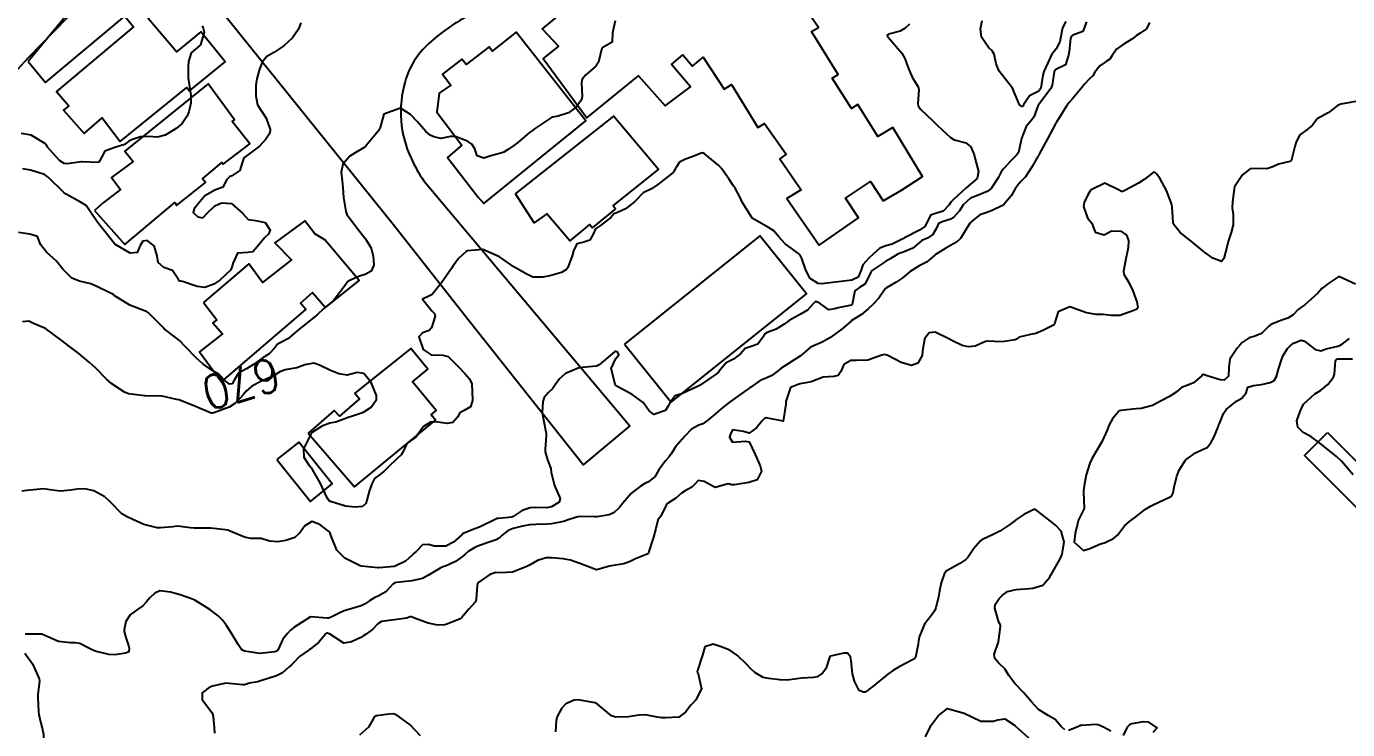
# Model space of a CAD drawing. Header units: metres. Extents: x 298520 to 308411, y 7433745 to 7450750.
# Drawn here: x 300370.5 to 300527.9, y 7446747.2 to 7446831 of the extents above; entities that cross this region are included whole.
import ezdxf
from ezdxf.enums import TextEntityAlignment as Align

# ---------------------------------------------------------------- set-up
doc = ezdxf.new("R2010")
doc.units = ezdxf.units.M
doc.header["$LTSCALE"] = 10
for name, color, linetype in [('Area', 45, 'Continuous'), ('Cotas', 45, 'Continuous'), ('Curvas de Nivel 1m', 11, 'Continuous'), ('Curvas de Nivel 5m', 15, 'Continuous'), ('Edificações', 30, 'Continuous'), ('Vias Primárias', 230, 'Continuous')]:
    doc.layers.add(name, color=color, linetype=linetype)
doc.styles.add('Style-STANDARD', font='STANDARD.shx')

msp = doc.modelspace()

# ---------------------------------------------------------------- linework, layer by layer
at = {"layer": 'Area'}
msp.add_polyline3d([(300368.15, 7446824.43, 673.72), (300370.76, 7446827.26, 677.35), (300375.42, 7446832.02, 677.05)], dxfattribs=at)
at = {"layer": 'Curvas de Nivel 1m', "flags": 128}
for points, elevation in [([(300440.67, 7446831.63), (300440.37, 7446830.2), (300440.3, 7446829.11), (300439.2, 7446828.45), (300439.09, 7446828.32), (300439.05, 7446828.22), (300438.68, 7446826.73), (300438.37, 7446826.23), (300437.73, 7446825.67), (300437.16, 7446825.2), (300436.73, 7446824.67), (300436.68, 7446824.24), (300436.75, 7446822.62), (300436.65, 7446822.24), (300436.01, 7446821.36), (300435.11, 7446820.66), (300433.87, 7446820.28), (300433.21, 7446820.18), (300433.1, 7446820.14), (300432, 7446819.39), (300431.08, 7446818.76), (300430.81, 7446818.58), (300430.48, 7446818.32), (300429.06, 7446817.13), (300428.61, 7446816.79), (300427.97, 7446816.35), (300427.41, 7446816), (300427.05, 7446815.87), (300425.86, 7446815.56), (300425.04, 7446815.29), (300424.22, 7446815.57), (300423.94, 7446816.4), (300423.6, 7446816.94), (300423.06, 7446817.31), (300421.62, 7446817.87), (300421.07, 7446817.87), (300419.89, 7446817.61), (300419.07, 7446817.83), (300418.63, 7446818.02), (300418.11, 7446818.46), (300417.09, 7446819.63), (300416.3, 7446820.49), (300415.11, 7446821.22), (300413.1, 7446820.53), (300412.67, 7446818.94), (300412.46, 7446818.54), (300411.84, 7446817.77), (300411.06, 7446816.81), (300410.93, 7446816.68), (300410.78, 7446816.55), (300409.71, 7446815.9), (300409.04, 7446815.5), (300408.22, 7446814.58), (300408.01, 7446813.59), (300408.13, 7446812.58), (300408.21, 7446811.79), (300408.31, 7446810.58), (300408.59, 7446808.94), (300408.69, 7446808.57), (300408.8, 7446808.42), (300408.95, 7446808.24), (300410.2, 7446806.56), (300410.92, 7446805.66), (300411.6, 7446804.54), (300411.85, 7446803.59), (300411.93, 7446802.54), (300411.59, 7446801.83), (300410.87, 7446801.43), (300410.22, 7446801.2), (300408.86, 7446800.62), (300408.8, 7446800.57), (300408.61, 7446800.32), (300407.36, 7446798.59), (300407.13, 7446798.31), (300406.84, 7446798.09), (300406.01, 7446797.42), (300405.15, 7446796.62), (300404.98, 7446796.45), (300404.81, 7446796.32), (300403, 7446794.85), (300402.79, 7446794.69), (300402.77, 7446794.67), (300402.75, 7446794.65), (300401.67, 7446793.77), (300400.77, 7446793.29), (300400.38, 7446793.06), (300400.11, 7446792.68), (300399.46, 7446791.97), (300398.75, 7446791.53), (300397.58, 7446790.71), (300396.74, 7446790.18), (300395.81, 7446789.65), (300395.24, 7446788.73), (300395.05, 7446788.4), (300394.72, 7446788.36), (300394.21, 7446788.75), (300393.47, 7446789.5), (300392.73, 7446789.92), (300391.54, 7446790.78), (300390.75, 7446791.5), (300389.48, 7446792.8), (300388.77, 7446793.57), (300387.08, 7446794.84), (300386.92, 7446794.96), (300386.8, 7446795.09), (300385.06, 7446796.86), (300384.82, 7446797.02), (300384.58, 7446797.1), (300382.83, 7446797.76), (300380.97, 7446798.91), (300380.91, 7446798.98), (300380.84, 7446799.07), (300380.55, 7446799.21), (300378.85, 7446800.01), (300378.21, 7446800.3), (300376.86, 7446800.62), (300375.94, 7446800.97), (300374.87, 7446802.04), (300374.09, 7446802.99), (300372.9, 7446804.09), (300372.21, 7446805.01), (300371.84, 7446805.94), (300370.92, 7446806.21), (300369.56, 7446806.41)], 671), ([(300391.48, 7446831.04), (300391.59, 7446830.78), (300391.7, 7446830.3), (300391.28, 7446828.79), (300391.19, 7446828.72), (300390.15, 7446827.83), (300389.83, 7446826.8), (300389.78, 7446826.19), (300389.8, 7446824.8), (300389.91, 7446824.04), (300390.11, 7446822.8), (300390.1, 7446821.81), (300389.86, 7446820.8), (300389.64, 7446820.26), (300389.08, 7446819.4), (300388.38, 7446818.82), (300387.07, 7446818.01), (300386.14, 7446817.78), (300385.07, 7446817.87), (300384.1, 7446817.83), (300383.06, 7446817.46), (300382.7, 7446817.25), (300382.19, 7446816.89), (300381.05, 7446816.56), (300379.85, 7446816.12), (300379.23, 7446814.93), (300379.16, 7446814.8), (300379.03, 7446814.77), (300377.16, 7446814.83), (300377.03, 7446814.83), (300375.38, 7446814.62), (300375.03, 7446814.65), (300374.46, 7446814.99), (300373.05, 7446816.58), (300372.91, 7446816.86), (300372.81, 7446817), (300371.07, 7446818.02), (300369.89, 7446818.23)], 673), ([(300496.82, 7446831.53), (300496.4, 7446830.36), (300495.22, 7446829.92), (300495, 7446829.77), (300494.94, 7446829.55), (300494.75, 7446828), (300494.7, 7446827.55), (300494.33, 7446826.41), (300493.18, 7446825.85), (300492.97, 7446825.57), (300492.74, 7446823.98), (300492.59, 7446823.58), (300491.12, 7446821.65), (300491.1, 7446821.62), (300491.09, 7446821.6), (300490.54, 7446820.17), (300490.11, 7446819.61), (300489.65, 7446819.05), (300489.07, 7446817.62), (300488.71, 7446815.97), (300488.5, 7446815.63), (300487.78, 7446814.9), (300487.03, 7446814.1), (300486.81, 7446813.86), (300486.66, 7446813.65), (300486.32, 7446812.95), (300485.46, 7446811.66), (300485, 7446811.29), (300483.84, 7446810.84), (300482.99, 7446810.5), (300482.14, 7446809.7), (300481.69, 7446808.99), (300480.96, 7446808.18), (300480.66, 7446808.02), (300479.74, 7446807.73), (300479.21, 7446807.48), (300478.94, 7446806.93), (300478.51, 7446806.17), (300477.87, 7446805.75), (300477.21, 7446805.48), (300476.92, 7446805.22), (300476.15, 7446804.54), (300474.91, 7446804.04), (300474.72, 7446803.98), (300474.28, 7446803.8), (300473.42, 7446803.28), (300472.89, 7446802.95), (300471.21, 7446801.84), (300470.88, 7446801.17), (300470.43, 7446800.28), (300469.8, 7446799.85), (300469.24, 7446799.48), (300468.92, 7446797.86), (300468.89, 7446797.8), (300468.83, 7446797.78), (300467.25, 7446797.46), (300466.83, 7446797.31), (300466.13, 7446797.19), (300465.15, 7446797.91), (300464.84, 7446798.1), (300464.56, 7446798.19), (300464.25, 7446797.92), (300463.59, 7446797.16), (300462.82, 7446796.73), (300461.42, 7446795.95), (300460.81, 7446795.51), (300459.86, 7446794.91), (300458.8, 7446794.5), (300458.46, 7446794.32), (300458.29, 7446793.99), (300457.66, 7446793.11), (300456.77, 7446792.8), (300456.18, 7446792.6), (300455.64, 7446792.02), (300454.76, 7446791.34), (300453.89, 7446790.9), (300453.17, 7446790.05), (300453, 7446789.79), (300452.74, 7446789.58), (300451.82, 7446788.96), (300450.71, 7446788.2), (300450.64, 7446788.15), (300450.48, 7446788.08), (300449.31, 7446787.5), (300448.7, 7446787.25), (300447.84, 7446786.97), (300447.17, 7446786.12), (300447.02, 7446785.79), (300446.68, 7446785.22), (300445.26, 7446784.72), (300444.68, 7446785.2), (300443.99, 7446786.16), (300442.7, 7446787.11), (300440.71, 7446788.19), (300440.18, 7446790.2), (300440.76, 7446791.42), (300441.1, 7446791.84), (300440.94, 7446792.19), (300440.76, 7446792.25), (300440.71, 7446792.24), (300440.61, 7446792.19), (300438.75, 7446790.64), (300438.46, 7446790.51), (300436.74, 7446790.32), (300436.27, 7446790.25), (300434.74, 7446789.62), (300434.02, 7446788.98), (300433.54, 7446788.28), (300433.19, 7446787.81), (300432.71, 7446787.37), (300432.21, 7446786.78), (300432.06, 7446786.3), (300431.99, 7446784.99), (300432.09, 7446784.3), (300432.46, 7446782.48), (300432.47, 7446782.29), (300432.34, 7446780.58), (300432.33, 7446780.29), (300432.61, 7446779.34), (300433, 7446778.29), (300433.06, 7446777.82), (300433.46, 7446776.28), (300434.1, 7446774.74), (300434.01, 7446774.28), (300433.1, 7446773.73), (300432.54, 7446773.63), (300431.2, 7446773.65), (300430.54, 7446773.61), (300429.58, 7446773.28), (300428.53, 7446772.58), (300428.37, 7446772.5), (300426.82, 7446772.36), (300426.54, 7446772.34), (300426.52, 7446772.34), (300426.44, 7446772.28), (300424.51, 7446771.32), (300423.85, 7446771.06), (300422.5, 7446770.52), (300422.44, 7446770.47), (300422.39, 7446770.41), (300421.39, 7446769.53), (300420.49, 7446769.04), (300419.1, 7446769.06), (300418.49, 7446769.23), (300417.73, 7446769.22), (300417.01, 7446768.47), (300416.74, 7446768.22), (300416.48, 7446767.97), (300415.7, 7446767.26), (300414.46, 7446766.67), (300414.32, 7446766.64), (300412.97, 7446766.52), (300412.51, 7446766.47), (300412.45, 7446766.47), (300411.58, 7446766.54), (300410.45, 7446766.67), (300410.29, 7446766.71), (300408.47, 7446767.62), (300407.51, 7446768.59), (300406.84, 7446770.26), (300406.71, 7446770.6), (300406.51, 7446770.85), (300405.5, 7446771.62), (300404.52, 7446771.97), (300403.68, 7446771.47), (300403.11, 7446770.64), (300402.5, 7446770.07), (300401.44, 7446769.71), (300400.49, 7446769.58), (300399.47, 7446769.66), (300398.5, 7446769.97), (300397.25, 7446769.95), (300396.5, 7446770.12), (300395.06, 7446770.73), (300394.51, 7446770.95), (300394.25, 7446771), (300392.51, 7446771.18), (300392.08, 7446771.21), (300390.51, 7446771.18), (300390.08, 7446771.23), (300388.51, 7446771.44), (300387.96, 7446771.37), (300386.51, 7446771.22), (300386.1, 7446771.25), (300384.51, 7446771.64), (300383.19, 7446772.21), (300382.53, 7446772.54), (300381.89, 7446772.9), (300380.55, 7446774.3), (300379.88, 7446774.92), (300378.56, 7446775.65), (300377.49, 7446775.87), (300376.56, 7446775.83), (300375.81, 7446775.72), (300374.56, 7446775.62), (300373.35, 7446775.78), (300372.56, 7446775.87), (300371.76, 7446775.81), (300370.56, 7446775.7), (300369.99, 7446775.61)], 669), ([(300403.23, 7446831.41), (300402.96, 7446830.64), (300402.24, 7446829.62), (300401.19, 7446828.67), (300400, 7446827.87), (300399.18, 7446827.37), (300398.6, 7446826.7), (300398.24, 7446825.78), (300397.96, 7446824.71), (300397.86, 7446823.99), (300397.85, 7446822.71), (300398.06, 7446821.65), (300398.66, 7446820.7), (300399.09, 7446820.04), (300399.56, 7446818.69), (300399.51, 7446818.24), (300399.06, 7446817.56), (300398.29, 7446816.7), (300397.04, 7446815.74), (300396.44, 7446815.33), (300396.21, 7446814.73), (300395.95, 7446813.8), (300395.01, 7446813.19), (300394.7, 7446813.05), (300394.4, 7446812.75), (300393.91, 7446811.83), (300392.99, 7446811.48), (300391.77, 7446810.78), (300390.97, 7446809.85), (300390.51, 7446809.25), (300390.38, 7446808.8), (300390.96, 7446808.27), (300391.56, 7446808.18), (300392.1, 7446808.77), (300392.97, 7446809.59), (300393.75, 7446809.97), (300394.97, 7446809.89), (300396.28, 7446808.73), (300396.95, 7446807.97), (300397.8, 7446807.86), (300398.95, 7446807.61), (300399.55, 7446806.68), (300399.37, 7446806.24), (300398.92, 7446805.83), (300398.02, 7446804.7), (300397.49, 7446804.13), (300396.9, 7446804.04), (300395.69, 7446803.94), (300395.1, 7446802.74), (300395.08, 7446802.54), (300394.88, 7446801.97), (300393.57, 7446800.76), (300392.86, 7446800.28), (300391.77, 7446799.86), (300390.85, 7446799.98), (300389.1, 7446800.57), (300388.86, 7446800.63), (300388.73, 7446800.68), (300388.64, 7446800.81), (300387.94, 7446801.89), (300386.88, 7446802.25), (300386.24, 7446802.85), (300386.1, 7446803.64), (300385.74, 7446804.85), (300384.92, 7446805.46), (300384.39, 7446805.39), (300384.06, 7446804.87), (300383.73, 7446804.05), (300382.9, 7446803.96), (300381.27, 7446804.9), (300381.05, 7446805.04), (300380.92, 7446805.17), (300379.53, 7446806.92), (300378.94, 7446807.68), (300378.11, 7446808.94), (300377.64, 7446809.62), (300376.97, 7446810.04), (300375.24, 7446810.98), (300374.98, 7446811.19), (300373.12, 7446813), (300373, 7446813.1), (300372.66, 7446813.35), (300371.01, 7446813.83), (300370.07, 7446813.99)], 672), ([(300504.35, 7446831.44), (300503.99, 7446830.69), (300503.22, 7446830.15), (300502.78, 7446829.9), (300502.23, 7446829.46), (300501.21, 7446828.8), (300500.42, 7446828.26), (300499.88, 7446827.49), (300499.61, 7446827.08), (300499.19, 7446826.8), (300498.41, 7446826.27), (300497.84, 7446825.51), (300497.59, 7446825.09), (300497.16, 7446824.67), (300496.59, 7446824.09), (300496.17, 7446823.53), (300495.13, 7446822.3), (300494.76, 7446821.92), (300494.49, 7446821.56), (300493.96, 7446820.71), (300493.25, 7446819.57), (300493.19, 7446819.47), (300493.09, 7446819.3), (300492.2, 7446817.58), (300491.2, 7446815.74), (300491.14, 7446815.6), (300491.11, 7446815.54), (300491.05, 7446815.46), (300490.34, 7446814.3), (300489.92, 7446813.61), (300489.56, 7446813.07), (300489.01, 7446812.48), (300488.6, 7446812.03), (300488.34, 7446811.63), (300487.84, 7446810.78), (300486.98, 7446809.76), (300486.81, 7446809.64), (300485.59, 7446809.04), (300484.97, 7446808.8), (300484.12, 7446808.52), (300483.1, 7446807.69), (300483.03, 7446807.61), (300482.95, 7446807.52), (300481.8, 7446805.71), (300481.36, 7446805.28), (300480.92, 7446805.03), (300480.09, 7446804.55), (300478.9, 7446803.84), (300478.84, 7446803.8), (300478.77, 7446803.74), (300477.76, 7446802.89), (300476.89, 7446802.44), (300475.83, 7446801.78), (300474.87, 7446800.99), (300474.17, 7446800.5), (300472.99, 7446799.81), (300472.91, 7446799.76), (300472.86, 7446799.7), (300472.08, 7446798.59), (300471.36, 7446797.83), (300470.83, 7446797.33), (300470.03, 7446796.64), (300468.81, 7446795.88), (300468.78, 7446795.86), (300467.73, 7446794.94), (300466.8, 7446794.25), (300466.25, 7446793.89), (300465.33, 7446793.35), (300464.78, 7446793.13), (300463.95, 7446792.74), (300463, 7446791.93), (300462.88, 7446791.81), (300462.76, 7446791.73), (300462.18, 7446791.36), (300460.75, 7446790.45), (300460.45, 7446790.26), (300460.12, 7446789.97), (300459.33, 7446789.38), (300458.73, 7446789.12), (300457.93, 7446788.78), (300456.82, 7446788), (300456.76, 7446787.95), (300456.71, 7446787.91), (300456.37, 7446787.67), (300454.7, 7446786.47), (300454.43, 7446786.29), (300454.08, 7446786.04), (300453.32, 7446785.41), (300452.68, 7446784.85), (300451.72, 7446784.06), (300451.1, 7446783.64), (300450.66, 7446783.45), (300449.78, 7446782.97), (300448.93, 7446782.1), (300448.8, 7446781.94), (300448.64, 7446781.78), (300447.85, 7446780.89), (300447.38, 7446780.11), (300447.08, 7446779.66), (300446.61, 7446779.16), (300445.89, 7446778.13), (300445.4, 7446777.33), (300444.58, 7446776.69), (300444.21, 7446776.52), (300443.66, 7446776.16), (300443.03, 7446775.7), (300442.56, 7446775.33), (300441.58, 7446774.18), (300441.13, 7446773.61), (300440.54, 7446773.07), (300439.95, 7446772.78), (300438.53, 7446772.56), (300438.19, 7446772.56), (300436.53, 7446772.58), (300436.23, 7446772.54), (300435.31, 7446772.26), (300434.52, 7446772), (300433.1, 7446771.7), (300432.52, 7446771.66), (300431.2, 7446771.62), (300430.52, 7446771.58), (300429.62, 7446771.43), (300428.51, 7446771.14), (300427.93, 7446770.93), (300427.22, 7446770.35), (300426.87, 7446769.99), (300426.5, 7446769.81), (300425.66, 7446769.54), (300424.49, 7446769.12), (300423.97, 7446768.91), (300423.17, 7446768.4), (300422.8, 7446768.09), (300422.47, 7446767.82), (300421.65, 7446767.24), (300420.46, 7446766.67), (300420.27, 7446766.61), (300419.83, 7446766.44), (300418.44, 7446765.58), (300417.7, 7446765.2), (300416.44, 7446764.92), (300414.64, 7446764.71), (300414.43, 7446764.68), (300414.32, 7446764.63), (300414.19, 7446764.51), (300413.34, 7446763.61), (300412.42, 7446763.1), (300412.02, 7446762.93), (300411.42, 7446762.54), (300410.82, 7446762.14), (300410.4, 7446761.94), (300409.33, 7446761.64), (300408.39, 7446761.33), (300407.87, 7446761.11), (300406.83, 7446760.6), (300406.51, 7446760.47), (300406.38, 7446760.46), (300404.38, 7446760.62), (300402.37, 7446759.36), (300401.99, 7446759.03), (300401.63, 7446758.66), (300401.07, 7446757.95), (300400.46, 7446756.67), (300400.41, 7446756.59), (300400.33, 7446756.54), (300400.11, 7446756.45), (300398.33, 7446756.27), (300396.51, 7446756.54), (300396.33, 7446756.6), (300396.15, 7446756.72), (300395.75, 7446757.32), (300394.91, 7446758.73), (300394.37, 7446759.59), (300393.87, 7446760.24), (300393.37, 7446760.76), (300392.39, 7446761.52), (300390.59, 7446762.6), (300390.41, 7446762.7), (300390.21, 7446762.79), (300388.85, 7446763.25), (300388.42, 7446763.36), (300387.67, 7446763.57), (300386.42, 7446763.72), (300385.82, 7446763.44), (300385.2, 7446762.85), (300384.85, 7446762.42), (300384.4, 7446761.95), (300383.77, 7446761.49), (300382.88, 7446760.88), (300382.37, 7446760.09), (300382.16, 7446759.1), (300382.15, 7446758.89), (300382.36, 7446758.17), (300382.67, 7446757.2), (300382.76, 7446756.88), (300382.74, 7446756.48), (300382.33, 7446756.31), (300381.11, 7446756.12), (300380.33, 7446756.15), (300378.72, 7446756.55), (300378.34, 7446756.68), (300377.86, 7446756.94), (300376.87, 7446757.47), (300376.35, 7446757.53), (300375.79, 7446757.52), (300374.35, 7446757.69), (300373.43, 7446758.07), (300372.36, 7446758.57), (300370.8, 7446758.58), (300370.36, 7446758.55)], 668), ([(300529.13, 7446822.08), (300527.8, 7446821.83), (300527.13, 7446821.73), (300526.74, 7446821.56), (300526.31, 7446821.18), (300525.63, 7446820.67), (300525.11, 7446820.41), (300524.33, 7446819.97), (300523.77, 7446819.21), (300523.09, 7446818.64), (300522.24, 7446818.07), (300521.83, 7446817.23), (300521.65, 7446816.66), (300521.3, 7446815.24), (300521.24, 7446815.05), (300521.05, 7446814.87), (300519.72, 7446814.58), (300519.04, 7446814.25), (300518.32, 7446813.99), (300517.03, 7446814.06), (300516.34, 7446814), (300515.42, 7446813.31), (300515.26, 7446813.07), (300515.02, 7446812.7), (300514.46, 7446811.87), (300514.4, 7446811.32), (300514.22, 7446810.08), (300514.17, 7446809.32), (300514.29, 7446808.65), (300514.3, 7446807.32), (300514.05, 7446806.43), (300513.7, 7446805.33), (300513.57, 7446804.69), (300513.21, 7446803.34), (300512.9, 7446802.96), (300511.89, 7446803.35), (300510.91, 7446804.06), (300509.3, 7446805.38), (300508.94, 7446805.66), (300507.98, 7446806.43), (300507.21, 7446807.41), (300507.16, 7446807.61), (300507.04, 7446809.41), (300506.98, 7446809.74), (300506.35, 7446811.42), (300505.56, 7446812.88), (300505.19, 7446813.43), (300505.03, 7446813.58), (300504.83, 7446813.62), (300504.57, 7446813.43), (300503.71, 7446812.75), (300503.01, 7446812.31), (300501.48, 7446811.47), (300501.17, 7446811.31), (300501, 7446811.3), (300500.74, 7446811.48), (300499.01, 7446812.29), (300497.39, 7446811.52), (300497.22, 7446811.31), (300496.99, 7446810.9), (300496.54, 7446809.98), (300496.48, 7446809.53), (300496.96, 7446808.15), (300497.23, 7446807.8), (300497.46, 7446807.52), (300497.88, 7446806.45), (300498.94, 7446806.15), (300499.82, 7446806.62), (300500.94, 7446806.57), (300501.59, 7446806.12), (300501.82, 7446805.47), (300501.79, 7446804.6), (300501.55, 7446803.47), (300501.23, 7446801.82), (300501.28, 7446801.47), (300501.89, 7446800.48), (300502.36, 7446799.46), (300502.84, 7446798.16), (300502.95, 7446797.45), (300502.83, 7446797.28), (300502.48, 7446797.11), (300500.82, 7446796.52), (300499.76, 7446796.55), (300498.82, 7446796.66), (300497.97, 7446796.66), (300496.83, 7446796.84), (300494.83, 7446797.55), (300493.44, 7446796.95), (300493, 7446795.57), (300492.96, 7446795.42), (300492.81, 7446795.34), (300491.63, 7446794.76), (300490.79, 7446794.37), (300490.14, 7446794.26), (300488.79, 7446793.97), (300488.63, 7446793.78), (300488.35, 7446793.63), (300486.78, 7446793.39), (300484.98, 7446793.47), (300484.78, 7446793.43), (300483.58, 7446792.88), (300482.77, 7446792.79), (300482.02, 7446792.95), (300480.78, 7446793.55), (300480.51, 7446793.72), (300478.8, 7446794.55), (300478.09, 7446794.45), (300477.53, 7446793.75), (300477.31, 7446792.3), (300477.24, 7446791.76), (300476.75, 7446790.85), (300475.97, 7446790.56), (300474.75, 7446790.95), (300473.07, 7446791.81), (300472.76, 7446791.9), (300472.44, 7446791.81), (300470.76, 7446791.23), (300469.43, 7446791.18), (300468.76, 7446791.17), (300467.92, 7446790.7), (300467.56, 7446789.87), (300467.23, 7446789.38), (300466.73, 7446789.25), (300465.45, 7446789.18), (300464.73, 7446788.92), (300464.01, 7446788.63), (300462.72, 7446788.39), (300462.36, 7446788.29), (300461.57, 7446787.95), (300461.02, 7446786.28), (300461.02, 7446785.96), (300460.67, 7446783.96), (300458.68, 7446784.32), (300458.43, 7446784.23), (300458.17, 7446783.99), (300457.52, 7446783.13), (300456.65, 7446782.53), (300455.96, 7446782.71), (300454.66, 7446782.9), (300454.36, 7446782.32), (300454.31, 7446782.03), (300454.64, 7446781.44), (300456.2, 7446781.57), (300456.64, 7446781.47), (300457.36, 7446779.99), (300457.95, 7446778.64), (300458.09, 7446777.98), (300457.6, 7446776.97), (300456.58, 7446776.64), (300454.91, 7446776.36), (300454.58, 7446776.36), (300454.14, 7446776.48), (300452.57, 7446776.05), (300451.26, 7446776.75), (300450.58, 7446776.87), (300450.19, 7446776.48), (300449.8, 7446776.09), (300449, 7446775.66), (300448.57, 7446775.37), (300447.9, 7446774.77), (300446.92, 7446774.12), (300446.73, 7446773.94), (300446.54, 7446773.51), (300446.07, 7446772.58), (300445.76, 7446772.13), (300445.53, 7446771.16), (300445.22, 7446770.14), (300444.64, 7446768.3), (300444.6, 7446768.15), (300444.53, 7446768.1), (300444.48, 7446768.08), (300443.1, 7446767.54), (300442.47, 7446767.24), (300441.7, 7446766.94), (300440.46, 7446766.73), (300440, 7446766.67), (300438.45, 7446766.22), (300436.46, 7446766.99), (300435.36, 7446767.37), (300434.47, 7446767.55), (300433.1, 7446767.66), (300432.47, 7446767.66), (300431.41, 7446767.36), (300430.46, 7446766.77), (300430.16, 7446766.61), (300429.42, 7446766.33), (300428.45, 7446765.94), (300426.92, 7446765.88), (300426.45, 7446765.91), (300425.74, 7446765.66), (300424.44, 7446764.78), (300424.26, 7446764.57), (300424.21, 7446764.39), (300424.12, 7446762.68), (300424, 7446762.39), (300423.24, 7446761.56), (300422.38, 7446760.52), (300422.33, 7446760.46), (300422.21, 7446760.41), (300420.94, 7446759.86), (300420.38, 7446759.66), (300419.56, 7446759.63), (300418.38, 7446759.86), (300416.77, 7446760.48), (300416.39, 7446760.62), (300416.25, 7446760.62), (300415.79, 7446760.49), (300414.38, 7446760.26), (300412.82, 7446760.08), (300412.38, 7446759.81), (300411.77, 7446759.14), (300410.94, 7446758.54), (300410.59, 7446758.31), (300410.36, 7446758.17), (300409.27, 7446757.64), (300408.35, 7446757.51), (300406.65, 7446758.6), (300406.36, 7446758.69), (300406.28, 7446758.68), (300406.18, 7446758.6), (300405.35, 7446757.61), (300404.34, 7446756.79), (300404.24, 7446756.73), (300404.08, 7446756.63), (300403.06, 7446755.91), (300402.32, 7446755.13), (300402.08, 7446754.89), (300401.81, 7446754.66), (300401.03, 7446753.94), (300400.3, 7446753.59), (300398.7, 7446753.1), (300398.3, 7446752.95), (300398.1, 7446752.89), (300397.12, 7446752.71), (300396.49, 7446752.52), (300396.29, 7446752.51), (300394.29, 7446752.74), (300392.69, 7446752.36), (300392.28, 7446752.2), (300391.48, 7446751.57), (300391.47, 7446750.78), (300392.25, 7446749.72), (300392.66, 7446749.18), (300392.79, 7446748.76), (300392.91, 7446747.44), (300392.92, 7446746.76)], 667), ([(300528.87, 7446800.27), (300526.88, 7446801.17), (300525.69, 7446800.37), (300524.86, 7446799.73), (300524.6, 7446799.45), (300524.38, 7446799.2), (300522.84, 7446797.8), (300522.49, 7446797.57), (300522.05, 7446797.23), (300521.45, 7446796.62), (300520.82, 7446796.23), (300520.11, 7446795.96), (300518.81, 7446795.46), (300518.55, 7446795.26), (300517.7, 7446794.38), (300516.79, 7446794.04), (300516.23, 7446793.86), (300515.38, 7446793.3), (300515.09, 7446793), (300514.78, 7446792.64), (300513.89, 7446791.32), (300513.81, 7446790.38), (300513.76, 7446789.32), (300513.24, 7446788.82), (300512.74, 7446788.86), (300511.2, 7446789.36), (300510.74, 7446789.5), (300510.65, 7446789.45), (300510.58, 7446789.36), (300509.58, 7446788.52), (300508.72, 7446788.17), (300508.16, 7446787.95), (300507.5, 7446787.4), (300506.71, 7446786.88), (300505.74, 7446786.38), (300504.7, 7446785.81), (300503.34, 7446785.45), (300502.74, 7446785.41), (300502.69, 7446785.42), (300500.94, 7446785.23), (300500.69, 7446785.12), (300499.94, 7446784.22), (300499.55, 7446783.49), (300499.29, 7446782.87), (300498.64, 7446781.5), (300497.49, 7446779.52), (300497.21, 7446778.92), (300496.79, 7446777.53), (300496.58, 7446776.47), (300496.46, 7446775.64), (300496.46, 7446775.53), (300496.55, 7446773.53), (300495.89, 7446772.18), (300495.7, 7446771.54), (300495.5, 7446770.56), (300495.38, 7446769.54), (300496.49, 7446768.52), (300497.23, 7446768.78), (300498.5, 7446769.32), (300498.64, 7446769.36), (300499.04, 7446769.49), (300500.03, 7446769.97), (300500.51, 7446770.35), (300501, 7446770.99), (300501.35, 7446771.47), (300501.98, 7446772.01), (300502.54, 7446772.41), (300503.85, 7446773.44), (300504.55, 7446773.85), (300505.61, 7446774.36), (300506.56, 7446774.81), (300506.95, 7446775.02), (300507.15, 7446775.4), (300507.27, 7446776.09), (300507.6, 7446777.39), (300507.89, 7446778.11), (300508.62, 7446779.29), (300508.66, 7446779.34), (300508.72, 7446779.38), (300509.83, 7446780.17), (300510.64, 7446780.58), (300511.2, 7446780.8), (300511.63, 7446781.35), (300512, 7446782), (300512.54, 7446783.34), (300512.57, 7446783.44), (300512.67, 7446783.67), (300513.16, 7446784.85), (300513.47, 7446785.33), (300514.7, 7446786.34), (300515.33, 7446786.68), (300515.86, 7446787.3), (300516.04, 7446787.98), (300516.73, 7446788.19), (300517.67, 7446788.33), (300518.73, 7446788.55), (300519.21, 7446788.78), (300519.48, 7446789.25), (300519.76, 7446790.24), (300520.07, 7446791.25), (300520.26, 7446791.75), (300520.78, 7446792.6), (300521.09, 7446792.93), (300521.5, 7446793.23), (300522.4, 7446793.61), (300522.79, 7446793.49), (300523.17, 7446793.21), (300524.06, 7446792.48), (300524.77, 7446792.31), (300525.4, 7446792.56), (300526.78, 7446792.89), (300527.01, 7446792.94), (300527.35, 7446793.16), (300528.15, 7446793.8)], 666), ([(300528.6, 7446777.53), (300527.22, 7446779.16), (300526.63, 7446779.72), (300524.81, 7446781.19), (300524.64, 7446781.33), (300523.55, 7446782.11), (300522.66, 7446782.6), (300522.03, 7446783.23), (300521.91, 7446783.99), (300522.33, 7446785.22), (300522.45, 7446785.47), (300522.7, 7446785.95), (300524.02, 7446787.2), (300524.72, 7446787.59), (300525.58, 7446788.32), (300526.27, 7446789.17), (300526.38, 7446789.53), (300526.51, 7446791.17), (300526.6, 7446791.34), (300526.77, 7446791.38), (300528.54, 7446791.38)], 667), ([(300494.24, 7446747.16), (300493.82, 7446747.56), (300493.08, 7446748.39), (300492.26, 7446748.86), (300491.13, 7446749.59), (300490.27, 7446750.49), (300489.34, 7446751.61), (300488.3, 7446752.69), (300487.58, 7446753.63), (300487.1, 7446754.42), (300486.33, 7446755.14), (300485.9, 7446755.65), (300485.84, 7446756.16), (300486.35, 7446757.65), (300486.57, 7446759.46), (300486.58, 7446759.65), (300486.52, 7446759.78), (300486.39, 7446760), (300485.89, 7446761.66), (300485.96, 7446762.1), (300486.42, 7446762.8), (300486.84, 7446763.23), (300487.43, 7446763.64), (300488.44, 7446763.9), (300490.02, 7446764.02), (300490.44, 7446764.04), (300491.64, 7446764.39), (300492.45, 7446765.34), (300492.55, 7446765.58), (300492.69, 7446765.81), (300493.71, 7446767.56), (300493.94, 7446768.1), (300494.16, 7446769.56), (300493.8, 7446770.84), (300493.14, 7446771.57), (300492.53, 7446772.04), (300490.74, 7446773.41), (300490.55, 7446773.43), (300489.35, 7446772.81), (300488.53, 7446772.27), (300488.16, 7446772), (300487.69, 7446771.63), (300486.51, 7446770.84), (300485.72, 7446770.45), (300484.51, 7446769.88), (300484.37, 7446769.8), (300484.21, 7446769.67), (300483.4, 7446768.78), (300482.68, 7446767.69), (300482.47, 7446767.47), (300481.75, 7446766.98), (300480.46, 7446766.27), (300480.12, 7446766.06), (300479.89, 7446765.73), (300479.5, 7446764.67), (300479.33, 7446763.73), (300479.18, 7446762.97), (300478.88, 7446761.74), (300478.76, 7446761.37), (300478.39, 7446760.87), (300477.52, 7446759.75), (300476.92, 7446758.31), (300476.81, 7446757.76), (300476.76, 7446757.37), (300476.44, 7446755.77), (300476.33, 7446755.63), (300475.12, 7446754.98), (300474.32, 7446754.56), (300473.83, 7446754.28), (300473.15, 7446753.8), (300472.7, 7446753.41), (300472.3, 7446753.08), (300471.6, 7446752.52), (300470.75, 7446751.84), (300470.45, 7446751.67), (300470.28, 7446751.66), (300469.75, 7446751.85), (300469.19, 7446752.96), (300468.96, 7446753.85), (300468.8, 7446755.38), (300468.72, 7446755.86), (300468.34, 7446756.32), (300467.9, 7446756.31), (300466.33, 7446755.96), (300466.29, 7446755.94), (300466.24, 7446755.89), (300465.79, 7446754.43), (300465.38, 7446753.9), (300464.74, 7446753.47), (300464.31, 7446753.41), (300462.91, 7446753.32), (300462.3, 7446753.25), (300461.18, 7446753.07), (300460.3, 7446753.12), (300458.97, 7446753.3), (300458.3, 7446753.42), (300457.3, 7446754), (300456.8, 7446754.48), (300456.32, 7446755), (300455.26, 7446756.02), (300454.34, 7446756.64), (300453.31, 7446757.07), (300452.35, 7446757.36), (300451.35, 7446757.07), (300451.06, 7446756.07), (300450.48, 7446754.24), (300450.43, 7446754.08), (300450.56, 7446753.83), (300450.97, 7446752.07), (300450.27, 7446750.73), (300449.96, 7446750.39), (300449.69, 7446750.09), (300449.07, 7446749.28), (300448.25, 7446748.67), (300446.7, 7446748.58), (300446.25, 7446748.59), (300445.73, 7446748.66), (300444.25, 7446748.95), (300443.48, 7446748.93), (300442.25, 7446748.71), (300440.71, 7446748.66), (300440.25, 7446748.82), (300438.57, 7446750.22), (300438.27, 7446750.37), (300438.07, 7446750.42), (300436.27, 7446750.74), (300435.8, 7446750.71), (300434.79, 7446750.26), (300434.26, 7446749.69), (300433.78, 7446748.74), (300433.65, 7446748.28), (300433.58, 7446746.91)], 666), ([(300370.33, 7446756.31), (300371.24, 7446755.02), (300372.06, 7446753.25), (300372.09, 7446753.01), (300371.9, 7446751.38), (300371.87, 7446751.01), (300371.95, 7446749.31), (300371.99, 7446749.01), (300372.23, 7446747.96), (300372.44, 7446747.22), (300372.49, 7446747.01), (300372.55, 7446746.67), (300372.55, 7446745), (300372.18, 7446743.93), (300371.7, 7446743.49), (300370.17, 7446743.03)], 668), ([(300417.49, 7446746.47), (300416.23, 7446747.75), (300415.82, 7446748.07), (300415.22, 7446748.5), (300414.65, 7446748.91), (300414.25, 7446749.06), (300413.71, 7446749.05), (300412.25, 7446748.82), (300412.04, 7446748.74), (300411.86, 7446748.53), (300411.29, 7446747.48), (300410.21, 7446746.55)], 666), ([(300477.64, 7446746.33), (300478.24, 7446747.58), (300478.29, 7446747.69), (300478.32, 7446747.74), (300479.14, 7446748.84), (300480.26, 7446749.72), (300482.26, 7446749.15), (300483.24, 7446748.67), (300484.25, 7446748.21), (300485.71, 7446748.2), (300486.25, 7446748.37), (300487.09, 7446748.48), (300488.24, 7446747.74), (300488.37, 7446747.62), (300490.22, 7446745.95)], 666), ([(300499.74, 7446747), (300498.84, 7446747.5), (300498.24, 7446747.77), (300497.93, 7446747.82), (300496.24, 7446747.7), (300496.1, 7446747.67), (300495.8, 7446747.53), (300494.69, 7446747.1)], 666), ([(300504.76, 7446746.89), (300505.26, 7446747.42), (300504.24, 7446748.08), (300503.57, 7446748.11), (300502.24, 7446747.88), (300501.94, 7446747.76), (300501.67, 7446747.47), (300501.19, 7446746.5)], 666)]:
    msp.add_lwpolyline(points, dxfattribs=dict(at, elevation=elevation))
at = {"layer": 'Curvas de Nivel 5m', "elevation": 670, "flags": 128}
for points in [[(300475.76, 7446831.26), (300475.23, 7446830.77), (300474.62, 7446830.4), (300473.22, 7446830.04), (300473.08, 7446829.95), (300473.13, 7446829.81), (300473.21, 7446829.69), (300474.82, 7446827.79), (300475.19, 7446827.15), (300475.55, 7446826.16), (300475.69, 7446825.78), (300476.08, 7446824.86), (300476.76, 7446823.77), (300476.84, 7446823.47), (300476.75, 7446821.77), (300476.8, 7446821.45), (300477.11, 7446821.06), (300478.49, 7446819.75), (300479.09, 7446819.17), (300480.63, 7446817.72), (300481.07, 7446817.48), (300482.47, 7446817.1), (300483.06, 7446816.61), (300483.43, 7446815.69), (300483.57, 7446815.16), (300483.95, 7446813.68), (300483.82, 7446812.87), (300483.01, 7446812.16), (300482.44, 7446811.7), (300480.99, 7446810.35), (300480.68, 7446810.03), (300480.48, 7446809.73), (300479.74, 7446808.96), (300478.97, 7446808.72), (300478.25, 7446808.47), (300477.87, 7446807.75), (300477.57, 7446807.13), (300476.94, 7446806.71), (300475.16, 7446805.79), (300475.02, 7446805.7), (300474.93, 7446805.65), (300473.67, 7446805.05), (300472.92, 7446804.82), (300472.19, 7446804.54), (300471.41, 7446803.83), (300470.9, 7446803.36), (300470.17, 7446802.56), (300469.94, 7446801.85), (300469.62, 7446801.11), (300468.87, 7446800.76), (300467.58, 7446800.59), (300466.87, 7446800.51), (300465.29, 7446800.32), (300464.87, 7446800.36), (300463.9, 7446800.95), (300463.37, 7446801.93), (300462.9, 7446803.33), (300462.71, 7446803.74), (300462.5, 7446803.93), (300460.92, 7446805.08), (300460.13, 7446805.96), (300459.59, 7446806.62), (300458.94, 7446807.01), (300457.18, 7446808), (300456.96, 7446808.21), (300455.82, 7446810.02), (300455.55, 7446810.58), (300455, 7446811.63), (300454.74, 7446812.03), (300454.22, 7446812.83), (300453.36, 7446814.05), (300453.03, 7446814.42), (300451.29, 7446815.83), (300451.05, 7446815.9), (300449.73, 7446815.4), (300449.04, 7446815.17), (300448.33, 7446814.81), (300447.91, 7446814.11), (300447.57, 7446813.56), (300447.01, 7446813.14), (300445.76, 7446812.14), (300445, 7446811.63), (300444.01, 7446811.15), (300443.05, 7446810.17), (300443.02, 7446810.13), (300442.98, 7446810.09), (300441.91, 7446809.24), (300440.96, 7446808.81), (300440.52, 7446808.63), (300440.14, 7446808.2), (300438.94, 7446807.25), (300438.32, 7446806.84), (300438.07, 7446806.23), (300437.64, 7446805.52), (300436.92, 7446805.28), (300436.1, 7446805.07), (300435.7, 7446804.25), (300435.53, 7446803.63), (300435.03, 7446802.26), (300434.88, 7446802.01), (300434.27, 7446801.67), (300432.87, 7446801.24), (300432.06, 7446801.11), (300430.87, 7446801.11), (300430.05, 7446801.5), (300428.88, 7446802.17), (300428.6, 7446802.34), (300426.9, 7446803.51), (300424.91, 7446804.38), (300423.08, 7446804.24), (300422.91, 7446804.17), (300422, 7446803.31), (300421.38, 7446802.43), (300421.18, 7446802.12), (300420.88, 7446801.74), (300419.96, 7446800.44), (300418.85, 7446799.05), (300418.48, 7446798.83), (300417.72, 7446798.47), (300418.82, 7446797.08), (300419.14, 7446796.78), (300419.23, 7446796.45), (300418.8, 7446795.05), (300418.52, 7446794.73), (300417.73, 7446794.47), (300417.27, 7446793.99), (300417.79, 7446792.47), (300418.76, 7446791.84), (300420.12, 7446791.8), (300420.76, 7446791.66), (300422.02, 7446790.42), (300422.74, 7446789.62), (300423.32, 7446788.99), (300423.6, 7446788.4), (300423.62, 7446787.49), (300423.66, 7446786.4), (300423.44, 7446785.65), (300422.68, 7446785.22), (300422.15, 7446784.94), (300421.9, 7446784.42), (300421.32, 7446783.77), (300420.66, 7446783.68), (300419.26, 7446783.85), (300418.66, 7446783.81), (300417.82, 7446783.31), (300417.24, 7446782.47), (300416.99, 7446782.12), (300416.64, 7446781.84), (300415.84, 7446781.28), (300415.51, 7446780.49), (300415.16, 7446779.95), (300414.61, 7446779.42), (300413.66, 7446778.51), (300413.13, 7446777.98), (300412.59, 7446777.54), (300411.99, 7446777.13), (300411.7, 7446776.54), (300411.39, 7446775.71), (300411.1, 7446774.54), (300410.97, 7446774.12), (300410.55, 7446773.78), (300409.69, 7446773.71), (300408.55, 7446773.83), (300406.77, 7446774.38), (300406.55, 7446774.5), (300406.46, 7446774.6), (300406.35, 7446774.81), (300405.51, 7446776.61), (300404.6, 7446778.17), (300404.26, 7446778.63), (300403.61, 7446779.63), (300403.56, 7446780.64), (300404.5, 7446782.48), (300404.58, 7446782.62), (300404.6, 7446782.66), (300404.64, 7446782.69), (300405.85, 7446783.41), (300406.66, 7446783.75), (300407.4, 7446783.86), (300408.67, 7446784.33), (300408.84, 7446784.41), (300409.36, 7446784.57), (300410.68, 7446785.03), (300411.61, 7446785.61), (300412.23, 7446786.53), (300412.22, 7446787.02), (300411.6, 7446788.54), (300410.73, 7446789.62), (300409.92, 7446789.75), (300408.73, 7446789.44), (300407.74, 7446789.59), (300406.74, 7446789.99), (300405.45, 7446790.61), (300404.75, 7446790.84), (300403.69, 7446790.64), (300402.74, 7446790.31), (300401.36, 7446790.04), (300400.73, 7446789.81), (300400.03, 7446789.38), (300398.72, 7446788.78), (300398.51, 7446788.69), (300397.35, 7446788.08), (300396.7, 7446787.51), (300396.34, 7446787.08), (300396.03, 7446786.73), (300395.37, 7446786.05), (300394.68, 7446785.6), (300392.86, 7446784.95), (300392.67, 7446784.9), (300392.54, 7446784.91), (300390.68, 7446785.68), (300389.2, 7446786.29), (300388.69, 7446786.47), (300388.41, 7446786.54), (300387.06, 7446786.83), (300386.69, 7446786.91), (300386.62, 7446786.91), (300384.69, 7446786.96), (300384.59, 7446786.96), (300382.7, 7446787.2), (300382.2, 7446787.4), (300380.71, 7446788.38), (300380.1, 7446788.92), (300378.74, 7446790.28), (300378.41, 7446790.6), (300378.05, 7446790.94), (300376.76, 7446792.01), (300375.48, 7446792.97), (300374.78, 7446793.5), (300372.79, 7446795), (300371.35, 7446795.58), (300370.8, 7446795.84), (300370.05, 7446795.79)], [(300494.37, 7446831.56), (300493.97, 7446830.82), (300493.74, 7446829.56), (300493.65, 7446829.12), (300493.2, 7446828.32), (300492.67, 7446827.58), (300492.23, 7446826.63), (300491.73, 7446825.59), (300491.61, 7446825.15), (300491.4, 7446823.6), (300491.14, 7446823.27), (300490.03, 7446822.71), (300489.34, 7446821.62), (300489.27, 7446821.47), (300489.12, 7446821.43), (300488.84, 7446821.62), (300488.64, 7446822.11), (300488, 7446823.63), (300487.16, 7446824.74), (300486.41, 7446825.65), (300486.06, 7446826.53), (300485.83, 7446827.66), (300485.61, 7446828.07), (300485.2, 7446828.44), (300484.33, 7446829.68), (300484.2, 7446830.7), (300484.4, 7446831.68)]]:
    msp.add_lwpolyline(points, dxfattribs=at)
at = {"layer": 'Edificações'}
for points in [[(300370.72, 7446826.79), (300372.79, 7446824.28), (300382.25, 7446832.2), (300383.3, 7446830.94), (300374.11, 7446823.22), (300375.56, 7446821.53), (300374.95, 7446821), (300377.41, 7446818.2), (300379.56, 7446820.07), (300381.71, 7446817.28), (300389.62, 7446823.71), (300389.62, 7446823.71), (300389.95, 7446823.3), (300394.22, 7446826.77), (300391.32, 7446830.34), (300388.39, 7446827.96), (300385.01, 7446831.91), (300387.65, 7446834.17), (300383.91, 7446839.3), (300380.67, 7446837), (300379.94, 7446837.94)], [(300425.01, 7446809.87), (300437.17, 7446819.74), (300428.86, 7446830.3), (300426.03, 7446828.04), (300425.64, 7446828.53), (300422.9, 7446826.44), (300422.4, 7446827.08), (300420.08, 7446825.28), (300421.08, 7446823.99), (300419.72, 7446823.03), (300419.43, 7446820.76), (300422.42, 7446816.83), (300420.71, 7446815.36), (300424.35, 7446810.62)], [(300378.64, 7446809.04), (300382.25, 7446804.98), (300388.19, 7446809.98), (300388.39, 7446809.64), (300391.86, 7446812.37), (300391.5, 7446812.83), (300393.81, 7446814.75), (300393.96, 7446814.57), (300397.14, 7446816.97), (300395.04, 7446819.65), (300395.3, 7446819.85), (300392.19, 7446824.12), (300382.25, 7446816.12), (300383.24, 7446814.88), (300380.67, 7446812.99), (300381.72, 7446811.55), (300379.68, 7446809.94)], [(300428.79, 7446811.01), (300440.5, 7446820.29), (300445.84, 7446813.95), (300440.42, 7446809.62), (300440.72, 7446809.25), (300437.95, 7446806.99), (300437.63, 7446807.38), (300435.27, 7446805.41), (300432.53, 7446808.64), (300431.03, 7446807.58)], [(300391.63, 7446798.1), (300393.21, 7446796.03), (300392.74, 7446795.67), (300393.88, 7446794.35), (300391.13, 7446792.19), (300393.78, 7446788.62), (300403.82, 7446797.23), (300403.16, 7446798), (300404.62, 7446799.26), (300406.15, 7446797.48), (300410.17, 7446800.69), (300406.08, 7446805.55), (300404.89, 7446806.25), (300403.7, 7446807.81), (300400.11, 7446805.18), (300402.11, 7446803.17), (300398.65, 7446800.48), (300397.04, 7446802.67)], [(300441.8, 7446793.12), (300447.35, 7446786.2), (300463.47, 7446799.11), (300457.92, 7446806.04)], [(300404.11, 7446782.53), (300409.61, 7446776.13), (300419.26, 7446784.08), (300418.75, 7446784.7), (300419.35, 7446785.2), (300416.53, 7446788.63), (300418.35, 7446790.13), (300416.32, 7446792.59), (300409.65, 7446787.28), (300410.2, 7446786.59), (300407.81, 7446784.52), (300407.21, 7446785.22)], [(300525.55, 7446782.6), (300533.25, 7446774.9), (300530.5, 7446772.15), (300522.8, 7446779.84)], [(300400.37, 7446779.37), (300404.37, 7446774.38), (300406.97, 7446776.46), (300402.97, 7446781.45)]]:
    msp.add_lwpolyline(points, close=True, dxfattribs=at)
msp.add_lwpolyline([(300436.32, 7446834.28), (300431.97, 7446830.7), (300433.92, 7446828.64), (300432.09, 7446827.17), (300437.29, 7446820.07), (300443.47, 7446825.1), (300446.64, 7446821.52), (300449.65, 7446823.77), (300447.38, 7446826.43), (300448.73, 7446827.58), (300449.88, 7446826.24), (300451.16, 7446827.33), (300453.66, 7446823.49), (300454.55, 7446824.07), (300457.69, 7446818.94), (300458.48, 7446819.42), (300461.04, 7446815.74), (300460.28, 7446815.2), (300462.65, 7446811.77), (300462.85, 7446811.52), (300461.13, 7446810.47), (300464.99, 7446804.91), (300469.65, 7446808.15), (300468.1, 7446810.51), (300471.11, 7446812.49), (300472.62, 7446810.19), (300474.78, 7446811.45), (300477.31, 7446813.11), (300473.77, 7446818.93), (300471.98, 7446817.84), (300469.59, 7446821.66), (300468.84, 7446821.19), (300466.54, 7446824.79), (300467.25, 7446825.24), (300464.07, 7446830.35), (300464.88, 7446830.86), (300462.43, 7446834.4)], dxfattribs=at)
at = {"layer": 'Vias Primárias', "elevation": 673.73}
msp.add_lwpolyline([(300532.51, 7446888.44, -0.064846), (300526.13, 7446884.77), (300483.1, 7446863.47), (300465.36, 7446853.76), (300447.68, 7446844.46), (300423.99, 7446832.68, 0.068237), (300418.48, 7446828.94, 0.140039), (300415.64, 7446824.4, 0.181038), (300416.35, 7446815.26, 0.04109), (300417.88, 7446812.58), (300442.4, 7446783.38), (300436.86, 7446778.73), (300423.31, 7446795.8), (300414.07, 7446807.57), (300384.76, 7446843.99)], format="xyb", dxfattribs=at)

# ---------------------------------------------------------------- texts
at = {"layer": 'Cotas', "style": 'Style-STANDARD'}
msp.add_text('670', height=4, rotation=196.3472, dxfattribs=at).set_placement((300396.14, 7446788.4, 670), align=Align.MIDDLE_CENTER)

doc.saveas('drawing.dxf')
